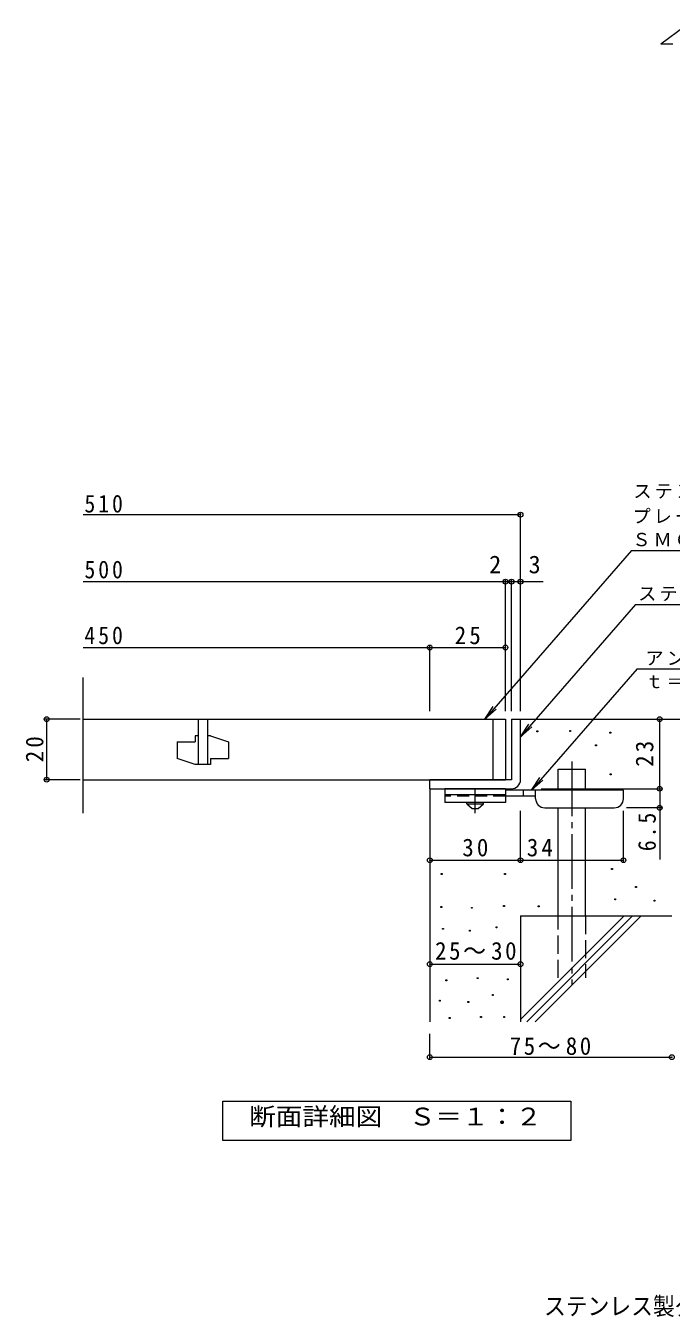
# Model space of a CAD drawing. Units: millimetres on the paper, enlarged 10 times, with parts at other scales. Extents: x -1715 to 1482, y -1373 to 1255.
# Drawn here: x -1715 to -648, y -1325 to 808 of the extents above; entities that cross this region are included whole.
import ezdxf
from ezdxf.enums import TextEntityAlignment as Align

# ---------------------------------------------------------------- set-up
doc = ezdxf.new("R2010")
doc.units = ezdxf.units.MM
doc.header["$LTSCALE"] = 10
doc.header["$PDMODE"] = 32
doc.header["$PDSIZE"] = 8
for name, pattern in [('CHAIN1', [8, 5, -1, 1, -1]), ('CHAIN2', [12, 9, -1, 1, -1]), ('DASHED2', [3, 2, -1]), ('DASHED3', [4, 3, -1])]:
    doc.linetypes.add(name, pattern=pattern)
for name, color, linetype, lineweight in [('C-2', 3, 'Continuous', 9), ('D-0', 7, 'Continuous', 9), ('D-1', 2, 'Continuous', 9), ('D-2', 3, 'Continuous', 9), ('D-4', 7, 'Continuous', 9), ('D-5', 7, 'Continuous', 9), ('D-6', 6, 'Continuous', 9), ('D-9', 4, 'Continuous', 9)]:
    doc.layers.add(name, color=color, linetype=linetype, lineweight=lineweight)
doc.layers.add('F-5_F-5ﾚｲﾔ', color=2, linetype='Continuous')
doc.styles.add('ＭＳ ゴシック', font='')
doc.styles.get('ＭＳ ゴシック').set_extended_font_data('MS Gothic')

msp = doc.modelspace()

# ---------------------------------------------------------------- linework, layer by layer
at = {"layer": 'C-2'}
for q in [(-625.24, 808.36), (-645.24, 778.35)]:
    msp.add_line((-665.24, 778.35), q, dxfattribs=at)
at = {"layer": 'D-0'}
for points in [[(-870, -358.01), (-870, -356.51), (-868.5, -356.51), (-868.5, -358.01)], [(-815.86, -357.33), (-815.86, -355.83), (-814.36, -355.83), (-814.36, -357.33)], [(-749.54, -360.04), (-749.54, -358.54), (-748.04, -358.54), (-748.04, -360.04)], [(-773.22, -381.02), (-773.22, -379.52), (-771.72, -379.52), (-771.72, -381.02)], [(-748.86, -429.07), (-748.86, -427.57), (-747.36, -427.57), (-747.36, -429.07)], [(-1028.14, -593.6), (-1028.14, -592.1), (-1026.64, -592.1), (-1026.64, -593.6)], [(-923.46, -593.6), (-923.46, -592.1), (-921.96, -592.1), (-921.96, -593.6)], [(-746.83, -585.4), (-746.83, -583.9), (-745.33, -583.9), (-745.33, -585.4)], [(-706.9, -615.18), (-706.9, -613.67), (-705.4, -613.67), (-705.4, -615.18)], [(-741.42, -635.48), (-741.42, -633.98), (-739.92, -633.98), (-739.92, -635.48)], [(-676.45, -637.51), (-676.45, -636.01), (-674.95, -636.01), (-674.95, -637.51)], [(-1028.91, -648.04), (-1028.91, -646.54), (-1027.41, -646.54), (-1027.41, -648.04)], [(-978.28, -649.56), (-978.28, -648.06), (-976.78, -648.06), (-976.78, -649.56)], [(-925.36, -646.52), (-925.36, -645.02), (-923.86, -645.02), (-923.86, -646.52)], [(-867.96, -647), (-867.96, -645.49), (-866.46, -645.49), (-866.46, -647)], [(-937.55, -681.92), (-937.55, -680.42), (-936.05, -680.42), (-936.05, -681.92)], [(-1025.86, -684.2), (-1025.86, -682.7), (-1024.36, -682.7), (-1024.36, -684.2)], [(-981.7, -687.25), (-981.7, -685.75), (-980.2, -685.75), (-980.2, -687.25)], [(-1020.53, -769.47), (-1020.53, -767.97), (-1019.03, -767.97), (-1019.03, -769.47)], [(-968.76, -765.67), (-968.76, -764.17), (-967.26, -764.17), (-967.26, -765.67)], [(-918.89, -767.57), (-918.89, -766.07), (-917.39, -766.07), (-917.39, -767.57)], [(-1031.19, -802.97), (-1031.19, -801.47), (-1029.69, -801.47), (-1029.69, -802.97)], [(-983.99, -805.26), (-983.99, -803.76), (-982.49, -803.76), (-982.49, -805.26)], [(-943.64, -793.46), (-943.64, -791.96), (-942.14, -791.96), (-942.14, -793.46)], [(-1014.82, -831.52), (-1014.82, -830.02), (-1013.32, -830.02), (-1013.32, -831.52)], [(-963.05, -830), (-963.05, -828.5), (-961.55, -828.5), (-961.55, -830)], [(-924.98, -830), (-924.98, -828.5), (-923.48, -828.5), (-923.48, -830)]]:
    msp.add_lwpolyline(points, close=True, dxfattribs=at)
at = {"layer": 'D-1'}
for p, q in [((-912.12, -337.06), (-912.12, -437.06)), ((-912.12, -337.06), (-897.12, -337.06)), ((-897.12, -437.06), (-897.12, -337.06)), ((-912.12, -437.06), (-1047.12, -437.06)), ((-1047.12, -452.06), (-1047.12, -437.06)), ((-1047.12, -452.06), (-917.12, -452.06)), ((-917.12, -452.06), (-912.12, -452.06))]:
    msp.add_line(p, q, dxfattribs=at)
msp.add_arc((-912.12, -437.06), 15, 270, 0, dxfattribs=at)
at = {"layer": 'D-2'}
for p, q in [((-1619.79, -492.31), (-1619.79, -268.36)), ((-1619.79, -337.06), (-922.12, -337.06)), ((-1429.62, -337.06), (-1429.62, -412.06)), ((-1414.62, -337.06), (-1414.62, -412.06)), ((-942.12, -437.06), (-942.12, -337.06)), ((-922.12, -337.06), (-922.12, -437.06)), ((-1464.62, -374.56), (-1464.62, -402.06)), ((-1464.62, -374.56), (-1434.62, -374.56)), ((-1434.62, -364.56), (-1434.62, -374.56)), ((-1429.62, -364.56), (-1434.62, -364.56)), ((-1409.62, -364.56), (-1414.62, -364.56)), ((-1409.62, -402.06), (-1379.62, -402.06)), ((-1619.79, -437.06), (-922.12, -437.06))]:
    msp.add_line(p, q, dxfattribs=at)
for points in [[(-1409.62, -364.56), (-1379.62, -374.56), (-1379.62, -402.06)], [(-1409.62, -402.06), (-1409.62, -412.06), (-1434.62, -412.06), (-1464.62, -402.06)]]:
    msp.add_lwpolyline(points, dxfattribs=at)
at = {"layer": 'D-4'}
for p, q in [((-1619.79, 0.8), (-897.12, 0.8)), ((-897.12, -324.11), (-897.12, 3.8)), ((-1619.79, -109.89), (-922.12, -109.89)), ((-922.12, -324.11), (-922.12, -106.89)), ((-922.12, -109.89), (-917.12, -109.89)), ((-917.12, -109.89), (-859.46, -109.89)), ((-912.12, -324.11), (-912.12, -106.89)), ((-1619.79, -218.64), (-1047.12, -218.64)), ((-1047.12, -324.11), (-1047.12, -215.64)), ((-1047.12, -218.64), (-922.12, -218.64)), ((-1625.14, -337.06), (-1683.19, -337.06)), ((-1680.19, -437.06), (-1680.19, -337.06)), ((-667.16, -452.06), (-667.16, -337.06)), ((-1625.14, -437.06), (-1683.19, -437.06)), ((-863.11, -452.06), (-664.16, -452.06)), ((-667.16, -452.06), (-667.16, -568.81)), ((-897.11, -573.16), (-897.11, -488.56)), ((-727.11, -573.16), (-727.11, -488.56)), ((-664.16, -483.56), (-722.11, -483.56)), ((-1047.12, -741.82), (-897.12, -741.82)), ((-1047.12, -898.41), (-1047.12, -857.06)), ((-1047.12, -895.41), (-647.12, -895.41))]:
    msp.add_line(p, q, dxfattribs=at)
msp.add_lwpolyline([(-1047.11, -570.16), (-897.11, -570.16), (-727.11, -570.16)], dxfattribs=at)
for p in [(-897.12, 0.8), (-922.12, -109.89), (-912.12, -109.89), (-897.12, -109.89), (-1047.12, -218.64), (-922.12, -218.64), (-1680.19, -337.06), (-667.16, -337.06), (-1680.19, -437.06), (-667.16, -452.06), (-667.16, -483.56), (-1047.11, -570.16), (-897.11, -570.16), (-727.11, -570.16), (-1047.12, -741.82), (-897.12, -741.82), (-1047.12, -895.41), (-647.12, -895.41)]:
    msp.add_point(p, dxfattribs=at)
at = {"layer": 'D-5'}
for p, q in [((-713.86, -58.45), (-198.61, -58.45)), ((-707.03, -147.82), (-252.44, -147.82)), ((-704.45, -254.01), (-879, -454.56)), ((-704.45, -254.01), (-307.38, -254.01)), ((-956.36, -337.06), (-937.63, -320.51)), ((-897.12, -366.23), (-883.31, -345.39)), ((-879, -454.56), (-865.19, -433.72)), ((-879, -454.56), (-860.27, -438.01))]:
    msp.add_line(p, q, dxfattribs=at)
for points in [[(-713.86, -58.45), (-956.36, -337.06), (-942.55, -316.22)], [(-707.03, -147.82), (-897.12, -366.23), (-878.39, -349.67)]]:
    msp.add_lwpolyline(points, dxfattribs=at)
msp.add_lwpolyline([(-1389.12, -1033), (-1389.12, -968), (-814.12, -968), (-814.12, -1033)], close=True, dxfattribs=at)
at = {"layer": 'D-6'}
for p, q in [((-897.12, -337.06), (-482.12, -337.06)), ((-834.83, -454.56), (-834.83, -419.56)), ((-834.83, -419.56), (-789.83, -419.56)), ((-789.83, -454.56), (-789.83, -419.56)), ((-1047.12, -452.06), (-1047.12, -837.06)), ((-834.83, -662.06), (-834.83, -483.56)), ((-789.83, -662.06), (-789.83, -483.56)), ((-897.12, -662.06), (-897.12, -837.06)), ((-897.12, -662.06), (-647.12, -662.06)), ((-897.12, -833.07), (-726.11, -662.06)), ((-886.97, -837.06), (-711.97, -662.06)), ((-872.83, -837.06), (-697.83, -662.06))]:
    msp.add_line(p, q, dxfattribs=at)
at = {"layer": 'D-6', "linetype": 'CHAIN2'}
msp.add_line((-812.33, -407.25), (-812.33, -775.39), dxfattribs=at)
at = {"layer": 'D-6', "linetype": 'DASHED3'}
for p, q in [((-834.83, -764.56), (-834.83, -662.06)), ((-789.83, -662.06), (-789.83, -764.56))]:
    msp.add_line(p, q, dxfattribs=at)
at = {"layer": 'D-9', "color": 3}
for p, q in [((-1022.11, -452.06), (-1022.11, -474.56)), ((-922.11, -452.06), (-1022.11, -452.06)), ((-922.11, -462.06), (-1022.11, -462.06)), ((-922.11, -452.06), (-922.11, -474.56)), ((-922.11, -474.56), (-1022.11, -474.56))]:
    msp.add_line(p, q, dxfattribs=at)
at = {"layer": 'D-9', "color": 3, "linetype": 'DASHED2'}
msp.add_line((-922.11, -464.56), (-1022.11, -464.56), dxfattribs=at)
at = {"layer": 'D-9', "linetype": 'CHAIN1'}
msp.add_line((-972.11, -492.3), (-972.11, -452.06), dxfattribs=at)
at = {"layer": 'D-9'}
for p, q in [((-727.11, -454.56), (-922.11, -454.56)), ((-872.09, -464.56), (-922.11, -464.56)), ((-892.11, -464.56), (-892.11, -454.56)), ((-872.11, -468.56), (-872.11, -454.56)), ((-727.11, -468.56), (-727.11, -454.56)), ((-857.11, -483.56), (-742.11, -483.56))]:
    msp.add_line(p, q, dxfattribs=at)
at = {"layer": 'D-9', "color": 2}
for p, q in [((-985.86, -477.06), (-985.86, -474.56)), ((-985.86, -477.06), (-977.11, -484.56)), ((-985.86, -477.06), (-958.36, -477.06)), ((-977.11, -484.56), (-967.12, -484.56)), ((-967.12, -484.56), (-958.36, -477.06)), ((-958.36, -477.06), (-958.36, -474.56))]:
    msp.add_line(p, q, dxfattribs=at)
at = {"layer": 'D-9'}
for centre, start, end in [((-857.11, -468.56), 180, 270), ((-742.11, -468.56), 270, 0)]:
    msp.add_arc(centre, 15, start, end, dxfattribs=at)

# ---------------------------------------------------------------- texts
at = {"layer": 'D-4', "color": 2, "style": 'ＭＳ ゴシック'}
for s, p in [('2', (-948.96, -104.89)), ('3', (-883.82, -104.89))]:
    msp.add_text(s, height=29.33, dxfattribs=at).set_placement(p, align=Align.BOTTOM_LEFT)
at = {"layer": 'D-4', "color": 2, "char_height": 29.33, "attachment_point": 7, "style": 'ＭＳ ゴシック'}
for s, insert in [('\\T1.27;\\W0.9;510', (-1617.83, 3.86)), ('\\T1.27;\\W0.9;500', (-1617.83, -104.89)), ('\\T1.27;\\W0.9;450', (-1617.83, -213.64)), ('\\T1.27;\\W0.95;25', (-1005.87, -213.64)), ('\\T1.27;\\W0.95;30', (-993.36, -564.16)), ('\\T1.27;\\W0.95;34', (-886.75, -564.16)), ('\\T1.22;\\W0.95;25～30', (-1038.37, -734.91)), ('\\T1.22;\\W0.95;75～80', (-914.99, -892.15))]:
    msp.add_mtext(s, dxfattribs=dict(at, insert=insert))
at = {"layer": 'D-4', "color": 2, "char_height": 29.33, "attachment_point": 7, "rotation": 90, "style": 'ＭＳ ゴシック'}
for s, insert in [('\\T1.27;\\W0.95;20', (-1685.19, -408.31)), ('\\T1.27;\\W0.95;23', (-677.16, -415.81)), ('\\T1.27;\\W0.9;6.5', (-673.16, -555.26))]:
    msp.add_mtext(s, dxfattribs=dict(at, insert=insert))
at = {"layer": 'D-5', "color": 2, "style": 'ＭＳ ゴシック', "width": 1.1}
msp.add_text('断面詳細図\u3000Ｓ＝１：２', height=29.33, dxfattribs=at).set_placement((-1345.69, -1017.03), align=Align.BOTTOM_LEFT)
at = {"layer": 'D-5', "char_height": 21.99, "attachment_point": 7, "style": 'ＭＳ ゴシック'}
for s, insert in [('\\T1.17;ステンレス製グレーチング', (-710.55, 26.22)), ('\\T1.17;プレーンタイプ\u3000横断溝・側溝用', (-712.1, -15.43)), ('\\T1.17;ＳＭＧ１５０２０（Ｐ＝２２）', (-712.32, -54.24)), ('\\T1.17;ステンレス製受枠ＲＬ－２０', (-702.65, -143.07)), ('\\T1.17;アンカー＠５００', (-690.81, -249.35)), ('\\T1.17;ｔ＝２．０（ＳＥＣＣ）', (-690.81, -288.67))]:
    msp.add_mtext(s, dxfattribs=dict(at, insert=insert))
at = {"layer": 'F-5_F-5ﾚｲﾔ', "style": 'ＭＳ ゴシック', "width": 0.9}
msp.add_text('ステンレス製グレーチング\u3000プレーンタイプ\u3000横断溝・側溝用\u3000', height=29.33, dxfattribs=at).set_placement((-858.36, -1330.3), align=Align.BOTTOM_LEFT)

doc.saveas('drawing.dxf')
